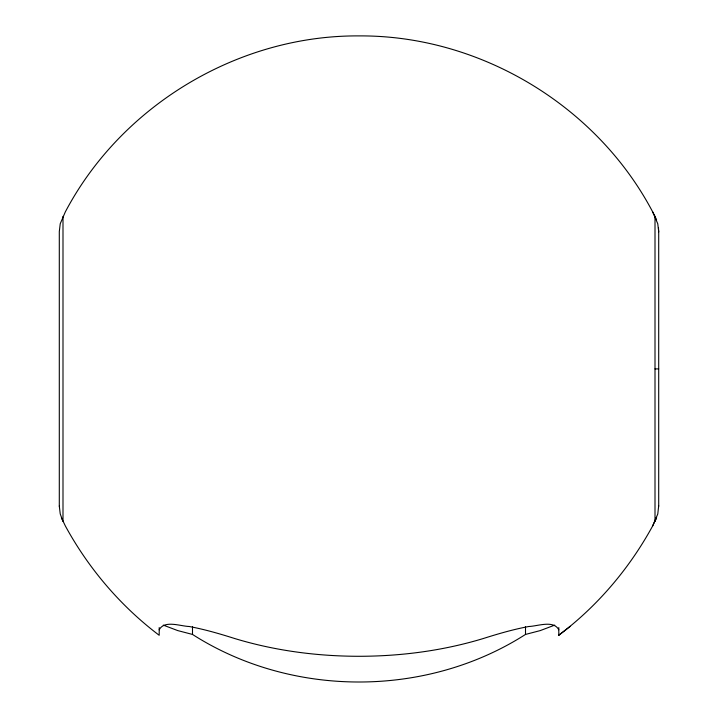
<?xml version="1.0" encoding="UTF-8"?>
<svg xmlns="http://www.w3.org/2000/svg" width="718" height="718" viewBox="0 0 718 718"><rect width="100%" height="100%" fill="white"/><g stroke="black" fill="none" stroke-linecap="round" stroke-linejoin="round"><path stroke-width="1.08" d="M570.254 626.329L558.801 635.188C597.547 606.091 629.489 568.378 652.689 525.881L657.769 514.034L658.702 505.813M159.199 629.794C164.44 619.813 180.281 626.222 189.229 626.5C204.603 629.381 219.645 633.752 234.535 638.473C274.806 650.705 316.961 656.252 359 656.288C401.039 656.252 443.194 650.705 483.465 638.473C498.355 633.752 513.397 629.381 528.771 626.5C537.719 626.222 553.56 619.813 558.801 629.794M658.702 506.181L658.702 231.627L657.769 223.774L652.689 211.927C596.568 105.286 479.507 35.119 359 35.9C238.493 35.119 121.432 105.286 65.311 211.927L60.231 223.747L59.298 231.6L59.298 506.208M652.689 525.881L656.602 517.436L655.004 521.403L655.004 216.378L652.689 211.927M554.727 625.118L540.25 630.592L525.504 634.434C426.339 697.86 291.661 697.86 192.496 634.434L177.75 630.592L163.273 625.118M655.004 368.908L658.693 368.908M655.004 216.378L656.602 219.977M61.398 517.678L65.311 525.881C88.493 568.441 120.543 606.037 159.199 635.286L159.199 627.577M658.702 231.995L658.469 227.678M59.298 506.037L60.231 513.917L62.996 521.465L62.996 216.351M558.801 627.577L558.801 635.313M525.504 626.599L525.504 634.434M192.496 626.599L192.496 634.434"/></g></svg>
